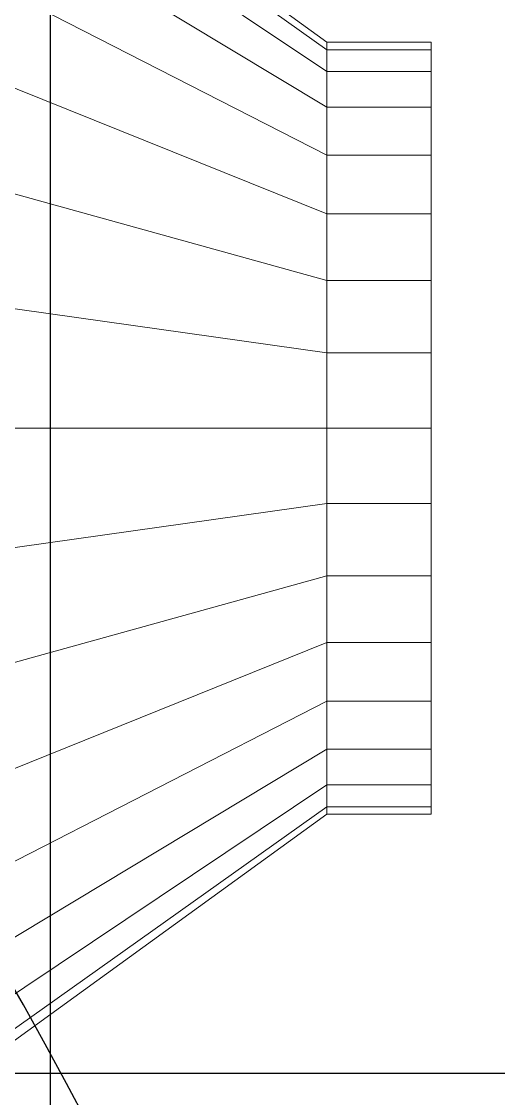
# Model space of a CAD drawing. Header units: millimetres. Extents: x -92759 to 184353, y -15225 to 86714.
# Drawn here: x 53527.5 to 53651.1, y 40284.7 to 40563.7 of the extents above; entities that cross this region are included whole.
import ezdxf

# ---------------------------------------------------------------- set-up
doc = ezdxf.new("R2010")
doc.units = ezdxf.units.MM
for name, color, linetype in [('0-1', 9, 'Continuous'), ('A-_DOOR----_E', 8, 'Continuous'), ('A-_FURT----_E-1', 8, 'Continuous'), ('A-PATT-CONC', 8, 'Continuous')]:
    doc.layers.add(name, color=color, linetype=linetype)
doc.layers.add('E-_LIGT----_E', color=1, linetype='Continuous', true_color=0xff0000)
for name, color, linetype, lineweight in [('HFI 9MM FPB', 94, 'Continuous', 5), ('M-ACMV_FAF', 86, 'Continuous', 9), ('M-ACMV_FCU-1', 86, 'Continuous', 9)]:
    doc.layers.add(name, color=color, linetype=linetype, lineweight=lineweight)

# ---------------------------------------------------------------- blocks, each defined once
blk = doc.blocks.new('IDA - F - Double - Swing - 2000L X 2200H - TD-01-10522688-BLK8_RHH_2ND STOREY PLAN')
at = {"layer": 'A-_DOOR----_E'}
for centre, radius, start, end in [((-950.0000000000063, 75.00000000000779), 950.0000000000009, 359.9999999999996, 89.9999999999999), ((-950.0000000000063, 75.0000000000078), 950.000000000001, 2.035554996136651e-13, 90.00000000000026), ((950.0000000000014, 75.00000000000779), 949.9999999999992, 89.99999999999974, 179.9999999999998), ((950.0000000000014, 75.00000000000779), 949.9999999999993, 89.99999999999974, 179.9999999999998)]:
    blk.add_arc(centre, radius, start, end, dxfattribs=at)
blk = doc.blocks.new('IDA - Exit Sign - IDA - Exit Sign - One Side-7541936-BLK8_RHH_2ND STOREY PLAN')
at = {"layer": 'E-_LIGT----_E'}
blk.add_line((399.9999999999997, -449.9999999999992), (-399.9999999999995, -449.9999999999992), dxfattribs=at)
blk = doc.blocks.new('A$C3019c3af')
at = {"layer": 'A-_DOOR----_E'}
blk.add_blockref('IDA - F - Double - Swing - 2000L X 2200H - TD-01-10522688-BLK8_RHH_2ND STOREY PLAN', (-29050.0000000008, 7024.999999994798), dxfattribs=at)
at = {"layer": 'A-_FURT----_E-1', "rotation": 180}
blk.add_blockref('IDA - Exit Sign - IDA - Exit Sign - One Side-7541936-BLK8_RHH_2ND STOREY PLAN', (-29050.00000000082, 7099.99999999482), dxfattribs=at)
blk = doc.blocks.new('RCP_B8L2')
at = {"layer": 'A-PATT-CONC'}
h = blk.add_hatch(dxfattribs=at)
h.set_pattern_fill('ANSI37', color=256, scale=189, angle=45)
h.set_pattern_definition([(90, (-367718.0665074744, -175977.3037130314), (-600.075, 0), []), (180, (-367718.0665074744, -175977.3037130314), (-5.684341886080801e-14, -600.075), [])])
h.paths.add_polyline_path([(-376718.0665074744, -196977.3037130228), (-373718.0665221591, -196977.3037130228), (-373718.0665221591, -187977.3037130314), (-373718.0665074744, -187977.3037130314), (-373718.0665074744, -183777.3037130314), (-367718.0665074744, -183777.3037130314), (-367718.0665074744, -175977.3037130314), (-399518.0665074744, -175977.3037130314), (-399518.0665074744, -180177.3037130314), (-376718.0665074744, -180177.3037130314)])
at = {"layer": 'HFI 9MM FPB'}
h = blk.add_hatch(dxfattribs=at)
h.set_pattern_fill('ANSI33', color=256, scale=50)
h.set_pattern_definition([(45, (-381589.0168471823, -647239.0132978202), (-224.5064030267288, 224.5064030267288), []), (45, (-381364.5103471823, -647239.0132978202), (-224.5064030267288, 224.5064030267288), [158.75, -79.375])])
h.paths.add_polyline_path([(-397818.0665074755, -145727.3037130138), (-400118.0665074744, -145727.3037130138), (-400118.0665074744, -175677.303713023), (-397818.0665074745, -175677.303713023), (-397818.0665074745, -149677.3037130228), (-369818.0665148175, -149677.303713023), (-369818.0665148195, -175677.303713023), (-400118.0665074744, -175677.303713023), (-400118.0665074744, -180477.3037130227), (-377418.0665074911, -180477.3037130227), (-377418.0665074926, -194177.3037130229), (-377868.0665074745, -194177.3037130228), (-377868.0665074745, -197377.3037130228), (-373818.0665074745, -197377.3033387116), (-373818.0665074745, -196977.3037130228), (-373218.0665074745, -196977.3037130228), (-373218.0665074745, -197377.3037130228), (-372328.0665221591, -197377.3037130228), (-372328.0665221591, -187777.3037130176), (-373518.0665074745, -187777.3037130176), (-373518.0665074747, -183977.3037130228), (-369718.0665074743, -183977.3037130228), (-369718.0665074743, -184377.3037130228), (-367302.0665148143, -184377.3037130228), (-367302.0665148143, -183227.3037130228), (-367418.066514817, -183227.3037130228), (-367418.0665148165, -174577.3037130227), (-365018.0665148165, -174577.3037130227), (-365018.0665148165, -174045.3037130237), (-364918.0665148165, -174045.3037130237), (-364918.0665148165, -173009.3037130237), (-365018.0665148165, -173009.3037130237), (-365018.0665148165, -172877.3037130227), (-367418.0665148165, -172877.3037130227), (-367418.0665148165, -161227.3037130228), (-365818.0665148165, -161227.3037130228), (-365818.0665148165, -161927.3037130228), (-362518.0665148165, -161927.3037130229), (-362518.0665148165, -160193.0132978203), (-362518.0665148166, -159277.3037130228), (-362718.0665148142, -159277.3037130228), (-362718.0665148165, -157677.3037130228), (-364168.0665148191, -157677.3037130228), (-364168.0665148191, -158127.3037130228), (-364455.5665148191, -158127.3037130233), (-365318.0665148191, -158127.3037130233), (-365318.0665148191, -158827.3037130228), (-366818.0665148165, -158827.3037130228), (-366818.0665148165, -159277.3037130228), (-367418.0665074744, -159277.3037130228), (-367418.0665074744, -145307.2982327437), (-369018.0665074743, -145307.2982327437), (-369018.0665074743, -145557.2982327437), (-369818.0665148194, -145557.2982327437), (-369818.0665148194, -147877.3037130228), (-377418.0665148173, -147877.3037128502), (-377418.0665148173, -145557.6604122872), (-379668.0665148171, -145557.6604122872), (-379668.0665148406, -147877.3037130189), (-394868.0665148168, -147877.3037130228), (-394868.0665148168, -146527.3037130109), (-397818.0665074755, -146527.3037130109)])
h.paths.add_polyline_path([(-399868.066507475, -146002.3037130228), (-398068.066507475, -146002.3037130228), (-398068.0665074744, -175402.3037130228), (-399868.0665074744, -175402.3037130228)], flags=16)
h.paths.add_polyline_path([(-379218.0665074562, -147877.3037130228), (-379218.0665074562, -146077.3037130228), (-378018.0665074562, -146077.3037130228), (-378018.0665074562, -147877.3037130228), (-369818.0665148194, -147877.3037130228), (-369818.0665148175, -149677.3037130228), (-397818.0665074745, -149677.303712739), (-397818.0665074562, -147877.303712835), (-397818.0665074562, -146677.303712835), (-396618.0665074562, -146677.303712835), (-395418.0665074562, -146677.3037128348), (-395418.0665074562, -147877.3037130229)], flags=16)
h.paths.add_polyline_path([(-369518.0665074744, -175677.303713023), (-367718.0665074744, -175677.3037130228), (-367718.0665074744, -145677.303713023), (-369518.0665074744, -145677.303713023)], flags=16)
h.paths.add_polyline_path([(-366468.0665148165, -159177.3037130228), (-366468.0665148165, -160977.3037130228), (-365268.0665148165, -160977.3037130228), (-365268.0665148165, -161577.3037130228), (-362868.0665148165, -161577.3037130227), (-362868.0665148165, -159177.3037130228)], flags=16)
h.paths.add_polyline_path([(-376718.0665074744, -196977.3037130228), (-373718.0665221591, -196977.3037130228), (-373718.0665221591, -187977.3037130314), (-373718.0665074744, -187977.3037130314), (-373718.0665074744, -183777.3037130314), (-367718.0665074744, -183777.3037130314), (-367718.0665074744, -175977.3037130314), (-399518.0665074744, -175977.3037130314), (-399518.0665074744, -180177.3037130314), (-376718.0665074744, -180177.3037130314)], flags=16)
blk = doc.blocks.new('A$C7b6f4c33')
at = {"layer": 'M-ACMV_FAF', "linetype": 'ByBlock', "lineweight": 5, "invisible_edges": 14}
for points in [[(152, 296.270675000007, -61.55812900000001), (152, 298, -44), (152, 308, -44), (152, 306.0785279999982, -63.50903199999999)], [(152, 298, -44), (152, 296.270675000007, -26.44187099999999), (152, 306.0785279999982, -24.49096800000001), (152, 308, -44)], [(152, 291.1491580000002, -78.441509), (152, 296.270675000007, -61.55812900000001), (152, 306.0785279999982, -63.50903199999999), (152, 300.3879529999977, -82.26834300000002)], [(152, 296.270675000007, -26.44187099999999), (152, 291.1491580000002, -9.558491000000004), (152, 300.3879529999977, -5.731656999999998), (152, 306.0785279999982, -24.49096800000001)], [(152, 282.8322650000046, -94.00132100000002), (152, 291.1491580000002, -78.441509), (152, 300.3879529999977, -82.26834300000002), (152, 291.1469610000058, -99.55702300000002)], [(152, 291.1491580000002, -9.558491000000004), (152, 282.8322650000046, 6.001321000000004), (152, 291.1469610000058, 11.557023), (152, 300.3879529999977, -5.731656999999998)], [(152, 271.6396099999984, -107.63961), (152, 282.8322650000046, -94.00132100000002), (152, 291.1469610000058, -99.55702300000002), (152, 278.7106780000031, -114.710678)], [(152, 282.8322650000046, 6.001321000000004), (152, 271.6396099999984, 19.63961), (152, 278.7106780000031, 26.710678), (152, 291.1469610000058, 11.557023)], [(152, 258.0013210000034, -118.832265), (152, 271.6396099999984, -107.63961), (152, 278.7106780000031, -114.710678), (152, 263.5570230000012, -127.146961)], [(152, 271.6396099999984, 19.63961), (152, 258.0013210000034, 30.83226500000001), (152, 263.5570230000012, 39.146961), (152, 278.7106780000031, 26.710678)], [(152, 242.4415089999966, -127.149158), (152, 258.0013210000034, -118.832265), (152, 263.5570230000012, -127.146961), (152, 246.2683430000034, -136.387953)], [(152, 258.0013210000034, 30.83226500000001), (152, 242.4415089999966, 39.149158), (152, 246.2683430000034, 48.387953), (152, 263.5570230000012, 39.146961)], [(152, 225.5581289999973, -132.270675), (152, 242.4415089999966, -127.149158), (152, 246.2683430000034, -136.387953), (152, 227.5090320000018, -142.078528)], [(152, 242.4415089999966, 39.149158), (152, 225.5581289999973, 44.270675), (152, 227.5090320000018, 54.07852800000001), (152, 246.2683430000034, 48.387953)], [(152, 208, -134), (152, 225.5581289999973, -132.270675), (152, 227.5090320000018, -142.078528), (152, 208, -144)], [(152, 225.5581289999973, 44.270675), (152, 208, 46), (152, 208, 56), (152, 227.5090320000018, 54.07852800000001)], [(152, 208, 46), (152, 190.4418710000027, 44.270675), (152, 188.4909679999982, 54.07852800000001), (152, 208, 56)], [(152, 190.4418710000027, -132.270675), (152, 208, -134), (152, 208, -144), (152, 188.4909679999982, -142.078528)], [(152, 190.4418710000027, 44.270675), (152, 173.5584910000034, 39.149158), (152, 169.7316569999966, 48.387953), (152, 188.4909679999982, 54.07852800000001)], [(152, 173.5584910000034, -127.149158), (152, 190.4418710000027, -132.270675), (152, 188.4909679999982, -142.078528), (152, 169.7316569999966, -136.387953)], [(152, 173.5584910000034, 39.149158), (152, 157.9986789999966, 30.83226500000001), (152, 152.4429769999988, 39.146961), (152, 169.7316569999966, 48.387953)], [(152, 157.9986789999966, -118.832265), (152, 173.5584910000034, -127.149158), (152, 169.7316569999966, -136.387953), (152, 152.4429769999988, -127.146961)], [(152, 157.9986789999966, 30.83226500000001), (152, 144.3603900000016, 19.63961), (152, 137.2893219999969, 26.710678), (152, 152.4429769999988, 39.146961)], [(152, 144.3603900000016, -107.63961), (152, 157.9986789999966, -118.832265), (152, 152.4429769999988, -127.146961), (152, 137.2893219999969, -114.710678)], [(152, 144.3603900000016, 19.63961), (152, 133.1677349999954, 6.001321000000004), (152, 124.8530389999942, 11.557023), (152, 137.2893219999969, 26.710678)], [(152, 133.1677349999954, -94.00132100000002), (152, 144.3603900000016, -107.63961), (152, 137.2893219999969, -114.710678), (152, 124.8530389999942, -99.55702300000002)], [(152, 133.1677349999954, 6.001321000000004), (152, 124.8508419999998, -9.558491000000004), (152, 115.6120470000023, -5.731656999999998), (152, 124.8530389999942, 11.557023)], [(152, 124.8508419999998, -78.441509), (152, 133.1677349999954, -94.00132100000002), (152, 124.8530389999942, -99.55702300000002), (152, 115.6120470000023, -82.26834300000002)], [(152, 124.8508419999998, -9.558491000000004), (152, 119.729324999993, -26.44187099999999), (152, 109.9214720000018, -24.49096800000001), (152, 115.6120470000023, -5.731656999999998)], [(152, 119.729324999993, -61.55812900000001), (152, 124.8508419999998, -78.441509), (152, 115.6120470000023, -82.26834300000002), (152, 109.9214720000018, -63.50903199999999)], [(152, 119.729324999993, -26.44187099999999), (152, 118, -44), (152, 108, -44), (152, 109.9214720000018, -24.49096800000001)], [(152, 118, -44), (152, 119.729324999993, -61.55812900000001), (152, 109.9214720000018, -63.50903199999999), (152, 108, -44)]]:
    blk.add_3dface(points, dxfattribs=at)
at = {"layer": 'M-ACMV_FAF', "linetype": 'ByBlock', "lineweight": 5}
mesh = blk.add_polymesh((2, 32), dxfattribs=dict(at, n_close=True))
for k, corner in enumerate([(38, 208, 119), (38, 176.2002780000039, 115.868001), (38, 145.6226009999955, 106.592364), (38, 117.4420519999985, 91.52954700000001), (38, 92.7415949999995, 71.25840500000001), (38, 72.47045300000173, 46.557948), (38, 57.40763600000355, 18.377399), (38, 48.13199900000473, -12.200278), (38, 45, -44), (38, 48.13199900000473, -75.799722), (38, 57.40763600000355, -106.377399), (38, 72.47045300000173, -134.557948), (38, 92.7415949999995, -159.258405), (38, 117.4420519999985, -179.529547), (38, 145.6226009999955, -194.592364), (38, 176.2002780000039, -203.868001), (38, 208, -207), (38, 239.7997219999961, -203.868001), (38, 270.3773990000045, -194.592364), (38, 298.5579480000015, -179.529547), (38, 323.2584050000005, -159.258405), (38, 343.5295469999983, -134.557948), (38, 358.5923639999965, -106.377399), (38, 367.8680009999953, -75.799722), (38, 371, -44), (38, 367.8680009999953, -12.200278), (38, 358.5923639999965, 18.377399), (38, 343.5295469999983, 46.557948), (38, 323.2584050000005, 71.25840500000001), (38, 298.5579480000015, 91.52954700000001), (38, 270.3773990000045, 106.592364), (38, 239.7997219999961, 115.868001), (125, 208, 56), (125, 188.4909679999982, 54.07852800000001), (125, 169.7316569999966, 48.387953), (125, 152.4429769999988, 39.146961), (125, 137.2893219999969, 26.710678), (125, 124.8530389999942, 11.557023), (125, 115.6120470000023, -5.731656999999998), (125, 109.9214720000018, -24.49096800000001), (125, 108, -44), (125, 109.9214720000018, -63.50903199999999), (125, 115.6120470000023, -82.26834300000002), (125, 124.8530389999942, -99.55702300000002), (125, 137.2893219999969, -114.710678), (125, 152.4429769999988, -127.146961), (125, 169.7316569999966, -136.387953), (125, 188.4909679999982, -142.078528), (125, 208, -144), (125, 227.5090320000018, -142.078528), (125, 246.2683430000034, -136.387953), (125, 263.5570230000012, -127.146961), (125, 278.7106780000031, -114.710678), (125, 291.1469610000058, -99.55702300000002), (125, 300.3879529999977, -82.26834300000002), (125, 306.0785279999982, -63.50903199999999), (125, 308, -44), (125, 306.0785279999982, -24.49096800000001), (125, 300.3879529999977, -5.731656999999998), (125, 291.1469610000058, 11.557023), (125, 278.7106780000031, 26.710678), (125, 263.5570230000012, 39.146961), (125, 246.2683430000034, 48.387953), (125, 227.5090320000018, 54.07852800000001)]):
    mesh.set_mesh_vertex(divmod(k, 32), corner)
mesh = blk.add_polymesh((2, 32), dxfattribs=dict(at, n_close=True))
for k, corner in enumerate([(125, 208, 56), (125, 188.4909679999982, 54.07852800000001), (125, 169.7316569999966, 48.387953), (125, 152.4429769999988, 39.146961), (125, 137.2893219999969, 26.710678), (125, 124.8530389999942, 11.557023), (125, 115.6120470000023, -5.731656999999998), (125, 109.9214720000018, -24.49096800000001), (125, 108, -44), (125, 109.9214720000018, -63.50903199999999), (125, 115.6120470000023, -82.26834300000002), (125, 124.8530389999942, -99.55702300000002), (125, 137.2893219999969, -114.710678), (125, 152.4429769999988, -127.146961), (125, 169.7316569999966, -136.387953), (125, 188.4909679999982, -142.078528), (125, 208, -144), (125, 227.5090320000018, -142.078528), (125, 246.2683430000034, -136.387953), (125, 263.5570230000012, -127.146961), (125, 278.7106780000031, -114.710678), (125, 291.1469610000058, -99.55702300000002), (125, 300.3879529999977, -82.26834300000002), (125, 306.0785279999982, -63.50903199999999), (125, 308, -44), (125, 306.0785279999982, -24.49096800000001), (125, 300.3879529999977, -5.731656999999998), (125, 291.1469610000058, 11.557023), (125, 278.7106780000031, 26.710678), (125, 263.5570230000012, 39.146961), (125, 246.2683430000034, 48.387953), (125, 227.5090320000018, 54.07852800000001), (152, 208, 56), (152, 188.4909679999982, 54.07852800000001), (152, 169.7316569999966, 48.387953), (152, 152.4429769999988, 39.146961), (152, 137.2893219999969, 26.710678), (152, 124.8530389999942, 11.557023), (152, 115.6120470000023, -5.731656999999998), (152, 109.9214720000018, -24.49096800000001), (152, 108, -44), (152, 109.9214720000018, -63.50903199999999), (152, 115.6120470000023, -82.26834300000002), (152, 124.8530389999942, -99.55702300000002), (152, 137.2893219999969, -114.710678), (152, 152.4429769999988, -127.146961), (152, 169.7316569999966, -136.387953), (152, 188.4909679999982, -142.078528), (152, 208, -144), (152, 227.5090320000018, -142.078528), (152, 246.2683430000034, -136.387953), (152, 263.5570230000012, -127.146961), (152, 278.7106780000031, -114.710678), (152, 291.1469610000058, -99.55702300000002), (152, 300.3879529999977, -82.26834300000002), (152, 306.0785279999982, -63.50903199999999), (152, 308, -44), (152, 306.0785279999982, -24.49096800000001), (152, 300.3879529999977, -5.731656999999998), (152, 291.1469610000058, 11.557023), (152, 278.7106780000031, 26.710678), (152, 263.5570230000012, 39.146961), (152, 246.2683430000034, 48.387953), (152, 227.5090320000018, 54.07852800000001)]):
    mesh.set_mesh_vertex(divmod(k, 32), corner)
blk = doc.blocks.new('ACMV_B8_L2')
at = {"layer": 'M-ACMV_FAF', "linetype": 'ByBlock', "lineweight": 5, "xscale": -1, "rotation": 180}
blk.add_blockref('A$C7b6f4c33', (114145.1709753317, -65049.57494918923, 44), dxfattribs=at)

msp = doc.modelspace()

# ---------------------------------------------------------------- block references
at = {"layer": '0-1'}
msp.add_blockref('A$C3019c3af', (82701.05515598878, 32741.23510078597), dxfattribs=at)
at = {"layer": 'A-PATT-CONC'}
msp.add_blockref('RCP_B8L2', (452619.1216634631, 220318.5388138036), dxfattribs=at)
at = {"layer": 'M-ACMV_FCU-1'}
msp.add_blockref('ACMV_B8_L2', (-60663.56032629096, 105715.911904313), dxfattribs=at)

doc.saveas('drawing.dxf')
